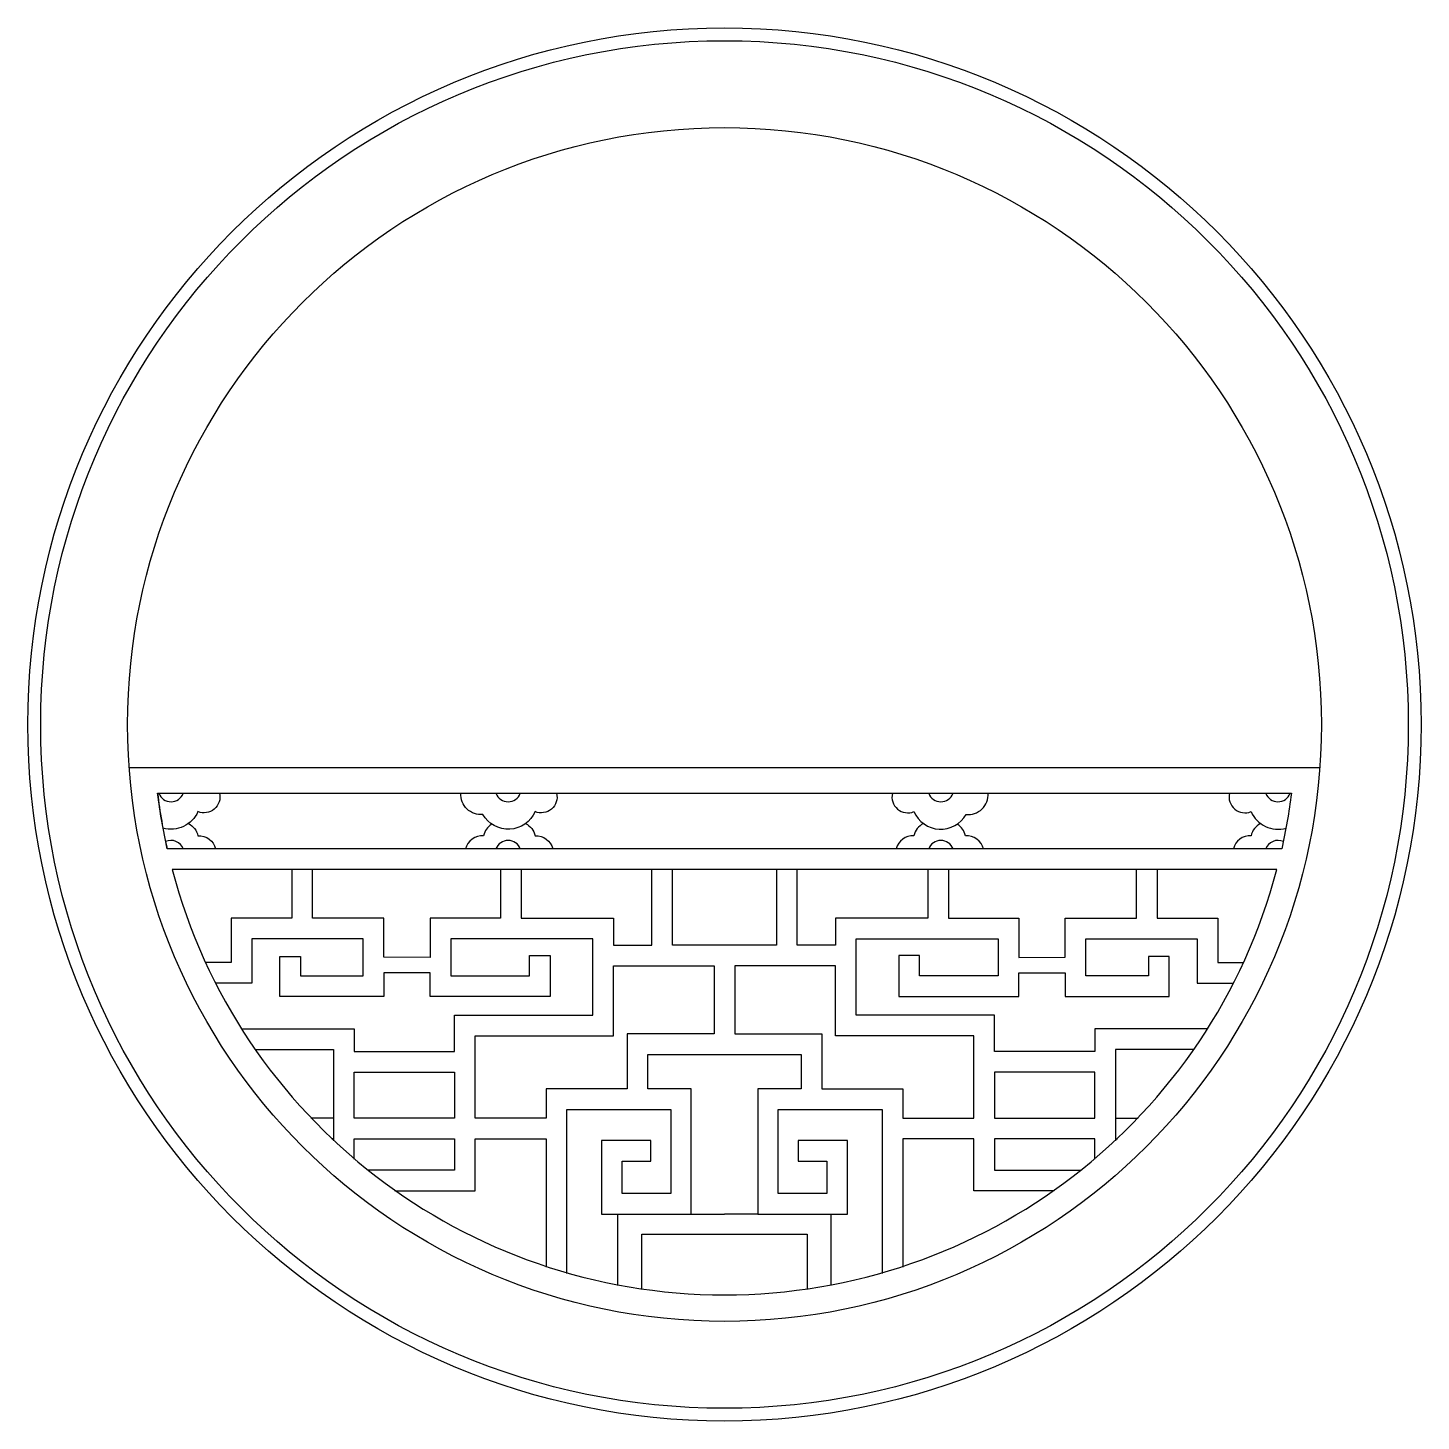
# Model space of a CAD drawing. Header units: metres. Extents: x 348 to 1968, y 2323 to 3943.
import ezdxf

# ---------------------------------------------------------------- set-up
doc = ezdxf.new("R2010")
doc.units = ezdxf.units.M
doc.layers.add('3', color=3, linetype='Continuous')
doc.layers.add('4', color=4, linetype='Continuous')

msp = doc.modelspace()

# ---------------------------------------------------------------- linework, layer by layer
at = {"layer": '3'}
for p, q in [((703.04, 2675.02), (676.66, 2675.02)), ((1612.04, 2675.02), (1638.42, 2675.02)), ((703.04, 2651.02), (700.71, 2651.02)), ((703.04, 2651.02), (700.71, 2651.02)), ((1612.04, 2651.02), (1614.37, 2651.02)), ((1612.04, 2651.02), (1614.37, 2651.02)), ((1033.6, 2480.56), (1033.6, 2563.38)), ((1281.48, 2480.56), (1281.48, 2563.38))]:
    msp.add_line(p, q, dxfattribs=at)
for points in [[(1805.59, 2988.24), (509.49, 2988.24, -0.02), (498.38, 3052.89), (1816.7, 3052.89, -0.02)], [(1799.77, 2964.24), (515.32, 2964.24, 0.77)]]:
    msp.add_lwpolyline(points, format="xyb", close=True, dxfattribs=at)
for points in [[(570.39, 3052.89, -0.61), (545.25, 3031.56, -0.38), (504.55, 3012.49, -0.38)], [(962.35, 3052.89, -0.61), (937.22, 3031.56, -0.62), (876.63, 3028.37, -0.47), (851.14, 3052.89, -0.47)], [(1352.73, 3052.89, 0.61), (1377.87, 3031.56, 0.62), (1438.45, 3028.37, 0.47), (1463.94, 3052.89, 0.47)], [(1744.69, 3052.89, 0.61), (1769.83, 3031.56, 0.38), (1810.53, 3012.49, 0.38)], [(534.36, 3017.77, -0.22), (545.25, 3003.53, -0.37), (565.82, 2988.24, -0.37)], [(926.32, 3017.77, -0.22), (937.22, 3003.53, -0.37), (957.78, 2988.24, -0.37)], [(1388.76, 3017.77, 0.22), (1377.87, 3003.53, 0.37), (1357.3, 2988.24, 0.37)], [(1780.73, 3017.77, 0.22), (1769.83, 3003.53, 0.37), (1749.26, 2988.24, 0.37)]]:
    msp.add_lwpolyline(points, format="xyb", dxfattribs=at)
for points in [[(654.49, 2964.24), (654.49, 2907.72), (584.09, 2907.72), (584.09, 2856.06), (554, 2856.06)], [(897.03, 2964.24), (897.03, 2907.72), (815.19, 2907.72), (815.19, 2862.09), (761.45, 2862.17), (761.45, 2907.72), (678.49, 2907.72), (678.49, 2964.24)], [(921.03, 2964.24), (921.03, 2907.72), (1028.61, 2907.72), (1028.61, 2876.15), (1073.07, 2876.15), (1073.07, 2964.24)], [(1218.01, 2964.24), (1218.01, 2876.15), (1157.54, 2876.15), (1097.07, 2876.15), (1097.07, 2964.24)], [(1394.05, 2964.24), (1394.05, 2907.72), (1286.47, 2907.72), (1286.47, 2876.15), (1242.01, 2876.15), (1242.01, 2964.24)], [(1418.05, 2964.24), (1418.05, 2907.72), (1499.89, 2907.72), (1499.89, 2862.09), (1553.63, 2862.17), (1553.63, 2907.72), (1636.59, 2907.72), (1636.59, 2964.24)], [(1660.59, 2964.24), (1660.59, 2907.72), (1730.99, 2907.72), (1730.99, 2856.06), (1761.08, 2856.06)], [(595.78, 2778.89), (727.04, 2778.89), (727.04, 2752.52), (843.68, 2752.52), (843.68, 2794.99), (1004.61, 2794.99), (1004.61, 2883.72), (839.19, 2883.72), (839.19, 2840.62), (930.93, 2840.62), (930.93, 2864.23), (954.93, 2864.23), (954.93, 2816.62), (815.19, 2816.62), (815.19, 2844.09), (761.45, 2844.17), (761.45, 2816.62), (640.53, 2816.62), (640.53, 2863.15), (664.53, 2863.15), (664.53, 2840.62), (737.45, 2840.62), (737.45, 2883.72), (608.09, 2883.72), (608.09, 2832.06), (565.6, 2832.06)], [(1719.31, 2778.89), (1588.04, 2778.89), (1588.04, 2752.52), (1471.4, 2752.52), (1471.4, 2794.99), (1310.47, 2794.99), (1310.47, 2883.72), (1475.89, 2883.72), (1475.89, 2840.62), (1384.15, 2840.62), (1384.15, 2864.23), (1360.15, 2864.23), (1360.15, 2816.62), (1499.89, 2816.62), (1499.89, 2844.09), (1553.63, 2844.17), (1553.63, 2816.62), (1674.56, 2816.62), (1674.56, 2863.15), (1650.56, 2863.15), (1650.56, 2840.62), (1577.63, 2840.62), (1577.63, 2883.72), (1706.99, 2883.72), (1706.99, 2832.06), (1749.48, 2832.06)], [(611.64, 2754.89), (703.04, 2754.89), (703.04, 2648.82)], [(1703.45, 2754.89), (1612.04, 2754.89), (1612.04, 2648.82)], [(974.28, 2494.68), (974.28, 2685.4), (1094.96, 2685.4), (1094.96, 2587.38), (1038.36, 2587.38), (1038.36, 2625.07), (1071.74, 2625.07), (1071.74, 2649.07), (1014.36, 2649.07), (1014.36, 2563.38), (1118.96, 2563.38), (1118.96, 2709.4), (1068.23, 2709.4), (1068.23, 2749.23), (1157.54, 2749.23), (1246.85, 2749.23), (1246.85, 2709.4), (1196.13, 2709.4), (1196.13, 2563.38), (1300.72, 2563.38), (1300.72, 2649.07), (1243.35, 2649.07), (1243.35, 2625.07), (1276.72, 2625.07), (1276.72, 2587.38), (1220.13, 2587.38), (1220.13, 2685.4), (1340.8, 2685.4), (1340.8, 2494.68)], [(727.04, 2627.36), (727.04, 2651.02), (843.68, 2651.02), (843.68, 2614.71), (742.35, 2614.71)], [(774.22, 2590.71), (867.68, 2590.71), (867.68, 2651.02), (950.28, 2651.02), (950.28, 2502.07)], [(1540.86, 2590.71), (1447.4, 2590.71), (1447.4, 2651.02), (1364.8, 2651.02), (1364.8, 2502.07)], [(1588.04, 2627.36), (1588.04, 2651.02), (1471.4, 2651.02), (1471.4, 2614.71), (1572.73, 2614.71)], [(1118.96, 2563.38), (1157.54, 2563.38)], [(1196.13, 2563.38), (1157.54, 2563.38)], [(1061.5, 2475.87), (1061.5, 2540.38), (1157.54, 2540.38), (1253.58, 2540.38), (1253.58, 2475.87)]]:
    msp.add_lwpolyline(points, dxfattribs=at)
for points in [[(950.28, 2675.02), (867.68, 2675.02), (867.68, 2770.99), (1028.61, 2770.99), (1028.61, 2852.15), (1145.54, 2852.15), (1145.54, 2773.23), (1044.23, 2773.23), (1044.23, 2709.4), (950.28, 2709.4)], [(1364.8, 2675.02), (1447.4, 2675.02), (1447.4, 2770.99), (1286.47, 2770.99), (1286.47, 2852.15), (1169.54, 2852.15), (1169.54, 2773.23), (1270.85, 2773.23), (1270.85, 2709.4), (1364.8, 2709.4)], [(843.68, 2675.02), (727.04, 2675.02), (727.04, 2728.52), (843.68, 2728.52)], [(1471.4, 2675.02), (1588.04, 2675.02), (1588.04, 2728.52), (1471.4, 2728.52)]]:
    msp.add_lwpolyline(points, close=True, dxfattribs=at)
msp.add_circle((1157.54, 3132.89), 795, dxfattribs=at)
for centre, radius, start, end in [((1157.54, 3132.89), 664, 186.92, 192.58), ((514.02, 3058.09), 15.06, 200.19, 339.81), ((905.99, 3058.09), 15.06, 200.19, 339.81), ((1409.1, 3058.09), 15.06, 200.19, 339.81), ((1801.06, 3058.09), 15.06, 200.19, 339.81), ((898.14, 2998.9), 21.31, 121.64, 167.46), ((1416.94, 2998.9), 21.31, 12.54, 58.36), ((514.02, 2983.04), 15.06, 20.19, 114.99), ((876.38, 2982.62), 20.93, 87.38, 164.43), ((905.99, 2983.04), 15.06, 20.19, 159.81), ((1409.1, 2983.04), 15.06, 20.19, 159.81), ((1438.7, 2982.62), 20.93, 15.57, 92.62), ((1801.06, 2983.04), 15.06, 65.01, 159.81)]:
    msp.add_arc(centre, radius, start, end, dxfattribs=at)
at = {"layer": '4'}
msp.add_line((465.35, 3082.89), (1849.74, 3082.89), dxfattribs=at)
for radius in [810, 694]:
    msp.add_circle((1157.54, 3132.89), radius, dxfattribs=at)

doc.saveas('drawing.dxf')
